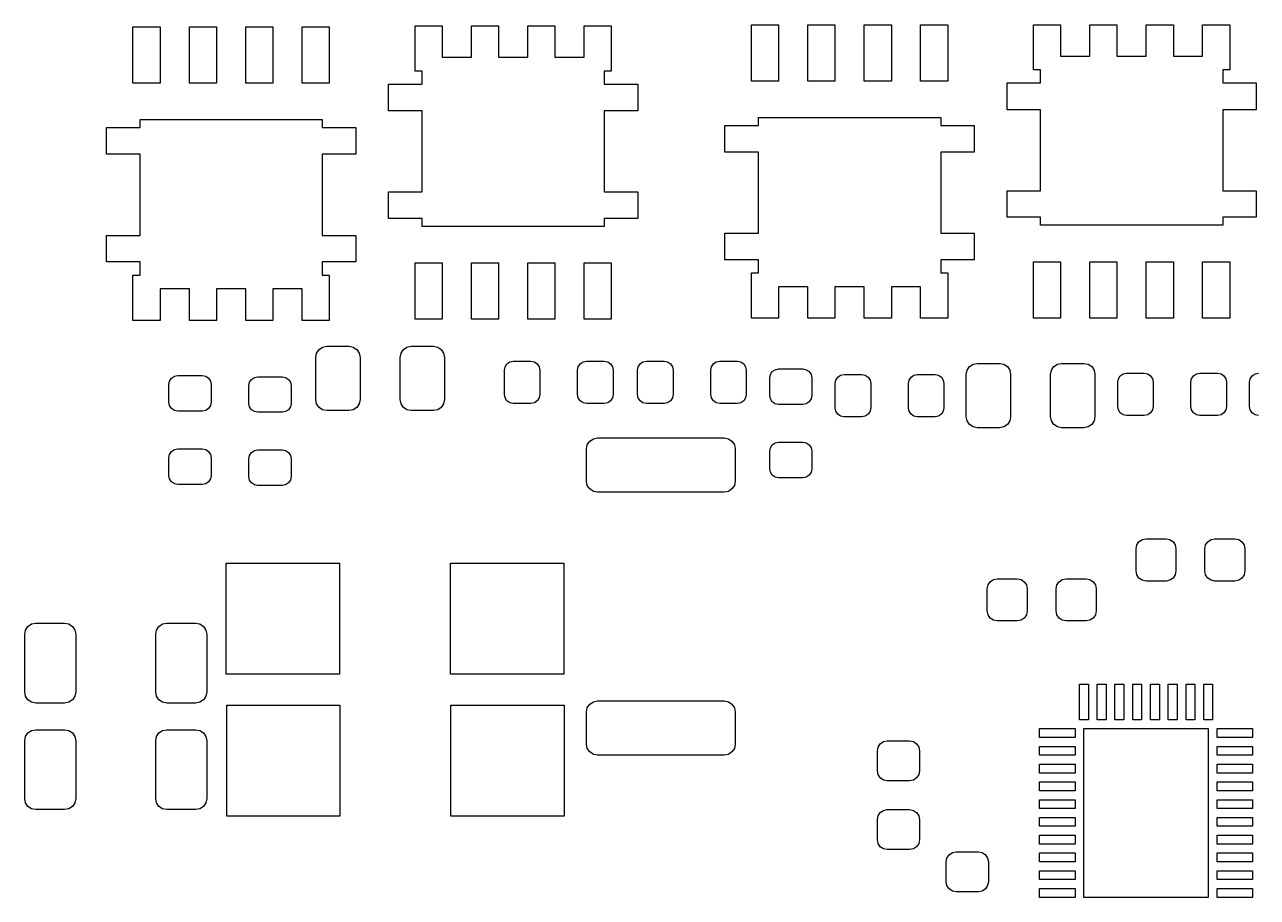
# Model space of a CAD drawing. Extents: x 4.88 to 6.59, y -5.87 to -4.53.
# Drawn here: x 4.884 to 5.977, y -5.307 to -4.533 of the extents above; entities that cross this region are included whole.
import ezdxf

# ---------------------------------------------------------------- set-up
doc = ezdxf.new("R2010")
doc.units = 0
doc.header["$MEASUREMENT"] = 0
doc.layers.add('BLACK', color=7, linetype='CONTINUOUS')

msp = doc.modelspace()

# ---------------------------------------------------------------- linework, layer by layer
at = {"layer": 'BLACK', "linetype": 'CONTINUOUS'}
for p, q in [((5.2299, -4.5744), (5.2299, -4.5343)), ((5.2299, -4.5343), (5.2539, -4.5343)), ((5.2539, -4.5343), (5.2539, -4.5622)), ((5.2799, -4.5622), (5.2799, -4.5343)), ((5.2799, -4.5343), (5.3039, -4.5343)), ((5.3039, -4.5343), (5.3039, -4.5622)), ((5.3299, -4.5622), (5.3299, -4.5343)), ((5.3299, -4.5343), (5.3539, -4.5343)), ((5.3539, -4.5343), (5.3539, -4.5622)), ((5.3799, -4.5622), (5.3799, -4.5343)), ((5.3799, -4.5343), (5.4039, -4.5343)), ((5.4039, -4.5343), (5.4039, -4.5744)), ((5.5281, -4.5833), (5.5281, -4.5333)), ((5.5281, -4.5333), (5.5522, -4.5333)), ((5.5522, -4.5333), (5.5522, -4.5833)), ((5.5781, -4.5833), (5.5781, -4.5333)), ((5.5781, -4.5333), (5.6022, -4.5333)), ((5.6022, -4.5333), (5.6022, -4.5833)), ((5.6281, -4.5833), (5.6281, -4.5333)), ((5.6281, -4.5333), (5.6522, -4.5333)), ((5.6522, -4.5333), (5.6522, -4.5833)), ((5.6781, -4.5833), (5.6781, -4.5333)), ((5.6781, -4.5333), (5.7022, -4.5333)), ((5.7022, -4.5333), (5.7022, -4.5833)), ((5.7781, -4.5734), (5.7781, -4.5333)), ((5.7781, -4.5333), (5.8022, -4.5333)), ((5.8022, -4.5333), (5.8022, -4.5612)), ((5.8281, -4.5612), (5.8281, -4.5333)), ((5.8281, -4.5333), (5.8522, -4.5333)), ((5.8522, -4.5333), (5.8522, -4.5612)), ((5.8781, -4.5612), (5.8781, -4.5333)), ((5.8781, -4.5333), (5.9022, -4.5333)), ((5.9022, -4.5333), (5.9022, -4.5612)), ((5.9281, -4.5612), (5.9281, -4.5333)), ((5.9281, -4.5333), (5.9522, -4.5333)), ((5.9522, -4.5333), (5.9522, -4.5734)), ((4.9799, -4.5852), (4.9799, -4.5352)), ((4.9799, -4.5352), (5.0039, -4.5352)), ((5.0039, -4.5352), (5.0039, -4.5852)), ((5.0299, -4.5852), (5.0299, -4.5352)), ((5.0299, -4.5352), (5.0539, -4.5352)), ((5.0539, -4.5352), (5.0539, -4.5852)), ((5.0799, -4.5852), (5.0799, -4.5352)), ((5.0799, -4.5352), (5.1039, -4.5352)), ((5.1039, -4.5352), (5.1039, -4.5852)), ((5.1299, -4.5852), (5.1299, -4.5352)), ((5.1299, -4.5352), (5.1539, -4.5352)), ((5.1539, -4.5352), (5.1539, -4.5852)), ((5.2539, -4.5622), (5.2799, -4.5622)), ((5.3039, -4.5622), (5.3299, -4.5622)), ((5.3539, -4.5622), (5.3799, -4.5622)), ((5.8022, -4.5612), (5.8281, -4.5612)), ((5.8522, -4.5612), (5.8781, -4.5612)), ((5.9022, -4.5612), (5.9281, -4.5612)), ((5.2362, -4.5744), (5.2299, -4.5744)), ((5.2362, -4.586), (5.2362, -4.5744)), ((5.4039, -4.5744), (5.3976, -4.5744)), ((5.3976, -4.5744), (5.3976, -4.586)), ((5.7844, -4.5734), (5.7781, -4.5734)), ((5.7844, -4.585), (5.7844, -4.5734)), ((5.9522, -4.5734), (5.9459, -4.5734)), ((5.9459, -4.5734), (5.9459, -4.585)), ((5.0039, -4.5852), (4.9799, -4.5852)), ((5.0539, -4.5852), (5.0299, -4.5852)), ((5.1039, -4.5852), (5.0799, -4.5852)), ((5.1539, -4.5852), (5.1299, -4.5852)), ((5.2065, -4.6096), (5.2065, -4.586)), ((5.2065, -4.586), (5.2362, -4.586)), ((5.3976, -4.586), (5.4274, -4.586)), ((5.4274, -4.586), (5.4274, -4.6096)), ((5.5522, -4.5833), (5.5281, -4.5833)), ((5.6022, -4.5833), (5.5781, -4.5833)), ((5.6522, -4.5833), (5.6281, -4.5833)), ((5.7022, -4.5833), (5.6781, -4.5833)), ((5.7547, -4.6087), (5.7547, -4.585)), ((5.7547, -4.585), (5.7844, -4.585)), ((5.9459, -4.585), (5.9756, -4.585)), ((5.9756, -4.585), (5.9756, -4.6087)), ((5.2362, -4.6096), (5.2065, -4.6096)), ((5.2362, -4.6815), (5.2362, -4.6096)), ((5.4274, -4.6096), (5.3976, -4.6096)), ((5.3976, -4.6096), (5.3976, -4.6815)), ((5.7844, -4.6087), (5.7547, -4.6087)), ((5.7844, -4.6805), (5.7844, -4.6087)), ((5.9756, -4.6087), (5.9459, -4.6087)), ((5.9459, -4.6087), (5.9459, -4.6805)), ((4.9862, -4.6246), (4.9862, -4.6175)), ((4.9862, -4.6175), (5.1476, -4.6175)), ((5.1476, -4.6175), (5.1476, -4.6246)), ((5.5344, -4.6226), (5.5344, -4.6156)), ((5.5344, -4.6156), (5.6959, -4.6156)), ((5.6959, -4.6156), (5.6959, -4.6226)), ((4.9565, -4.6482), (4.9565, -4.6246)), ((4.9565, -4.6246), (4.9862, -4.6246)), ((5.1476, -4.6246), (5.1774, -4.6246)), ((5.1774, -4.6246), (5.1774, -4.6482)), ((5.5047, -4.6463), (5.5047, -4.6226)), ((5.5047, -4.6226), (5.5344, -4.6226)), ((5.6959, -4.6226), (5.7256, -4.6226)), ((5.7256, -4.6226), (5.7256, -4.6463)), ((4.9862, -4.6482), (4.9565, -4.6482)), ((4.9862, -4.7201), (4.9862, -4.6482)), ((5.1774, -4.6482), (5.1476, -4.6482)), ((5.1476, -4.6482), (5.1476, -4.7201)), ((5.5344, -4.6463), (5.5047, -4.6463)), ((5.5344, -4.7181), (5.5344, -4.6463)), ((5.7256, -4.6463), (5.6959, -4.6463)), ((5.6959, -4.6463), (5.6959, -4.7181)), ((5.2065, -4.7051), (5.2065, -4.6815)), ((5.2065, -4.6815), (5.2362, -4.6815)), ((5.3976, -4.6815), (5.4274, -4.6815)), ((5.4274, -4.6815), (5.4274, -4.7051)), ((5.7547, -4.7041), (5.7547, -4.6805)), ((5.7547, -4.6805), (5.7844, -4.6805)), ((5.9459, -4.6805), (5.9756, -4.6805)), ((5.9756, -4.6805), (5.9756, -4.7041)), ((5.2362, -4.7051), (5.2065, -4.7051)), ((5.2362, -4.7122), (5.2362, -4.7051)), ((5.4274, -4.7051), (5.3976, -4.7051)), ((5.3976, -4.7051), (5.3976, -4.7122)), ((5.7844, -4.7041), (5.7547, -4.7041)), ((5.7844, -4.7112), (5.7844, -4.7041)), ((5.9756, -4.7041), (5.9459, -4.7041)), ((5.9459, -4.7041), (5.9459, -4.7112)), ((4.9565, -4.7437), (4.9565, -4.7201)), ((4.9565, -4.7201), (4.9862, -4.7201)), ((5.1476, -4.7201), (5.1774, -4.7201)), ((5.1774, -4.7201), (5.1774, -4.7437)), ((5.3976, -4.7122), (5.2362, -4.7122)), ((5.5047, -4.7417), (5.5047, -4.7181)), ((5.5047, -4.7181), (5.5344, -4.7181)), ((5.6959, -4.7181), (5.7256, -4.7181)), ((5.7256, -4.7181), (5.7256, -4.7417)), ((5.9459, -4.7112), (5.7844, -4.7112)), ((5.5344, -4.7417), (5.5047, -4.7417)), ((5.5344, -4.7533), (5.5344, -4.7417)), ((5.7256, -4.7417), (5.6959, -4.7417)), ((5.6959, -4.7417), (5.6959, -4.7533)), ((4.9862, -4.7437), (4.9565, -4.7437)), ((4.9862, -4.7553), (4.9862, -4.7437)), ((5.1774, -4.7437), (5.1476, -4.7437)), ((5.1476, -4.7437), (5.1476, -4.7553)), ((5.2299, -4.7945), (5.2299, -4.7445)), ((5.2299, -4.7445), (5.2539, -4.7445)), ((5.2539, -4.7445), (5.2539, -4.7945)), ((5.2799, -4.7945), (5.2799, -4.7445)), ((5.2799, -4.7445), (5.3039, -4.7445)), ((5.3039, -4.7445), (5.3039, -4.7945)), ((5.3299, -4.7945), (5.3299, -4.7445)), ((5.3299, -4.7445), (5.3539, -4.7445)), ((5.3539, -4.7445), (5.3539, -4.7945)), ((5.3799, -4.7945), (5.3799, -4.7445)), ((5.3799, -4.7445), (5.4039, -4.7445)), ((5.4039, -4.7445), (5.4039, -4.7945)), ((5.5281, -4.7935), (5.5281, -4.7533)), ((5.5281, -4.7533), (5.5344, -4.7533)), ((5.6959, -4.7533), (5.7022, -4.7533)), ((5.7022, -4.7533), (5.7022, -4.7935)), ((5.7781, -4.7935), (5.7781, -4.7435)), ((5.7781, -4.7435), (5.8022, -4.7435)), ((5.8022, -4.7435), (5.8022, -4.7935)), ((5.8281, -4.7935), (5.8281, -4.7435)), ((5.8281, -4.7435), (5.8522, -4.7435)), ((5.8522, -4.7435), (5.8522, -4.7935)), ((5.8781, -4.7935), (5.8781, -4.7435)), ((5.8781, -4.7435), (5.9022, -4.7435)), ((5.9022, -4.7435), (5.9022, -4.7935)), ((5.9281, -4.7935), (5.9281, -4.7435)), ((5.9281, -4.7435), (5.9522, -4.7435)), ((5.9522, -4.7435), (5.9522, -4.7935)), ((4.9799, -4.7955), (4.9799, -4.7553)), ((4.9799, -4.7553), (4.9862, -4.7553)), ((5.1476, -4.7553), (5.1539, -4.7553)), ((5.1539, -4.7553), (5.1539, -4.7955)), ((5.0299, -4.7675), (5.0039, -4.7675)), ((5.0039, -4.7675), (5.0039, -4.7955)), ((5.0299, -4.7955), (5.0299, -4.7675)), ((5.0799, -4.7675), (5.0539, -4.7675)), ((5.0539, -4.7675), (5.0539, -4.7955)), ((5.0799, -4.7955), (5.0799, -4.7675)), ((5.1299, -4.7675), (5.1039, -4.7675)), ((5.1039, -4.7675), (5.1039, -4.7955)), ((5.1299, -4.7955), (5.1299, -4.7675)), ((5.5781, -4.7656), (5.5522, -4.7656)), ((5.5522, -4.7656), (5.5522, -4.7935)), ((5.5781, -4.7935), (5.5781, -4.7656)), ((5.6281, -4.7656), (5.6022, -4.7656)), ((5.6022, -4.7656), (5.6022, -4.7935)), ((5.6281, -4.7935), (5.6281, -4.7656)), ((5.6781, -4.7656), (5.6522, -4.7656)), ((5.6522, -4.7656), (5.6522, -4.7935)), ((5.6781, -4.7935), (5.6781, -4.7656)), ((5.0039, -4.7955), (4.9799, -4.7955)), ((5.0539, -4.7955), (5.0299, -4.7955)), ((5.1039, -4.7955), (5.0799, -4.7955)), ((5.1539, -4.7955), (5.1299, -4.7955)), ((5.2539, -4.7945), (5.2299, -4.7945)), ((5.3039, -4.7945), (5.2799, -4.7945)), ((5.3539, -4.7945), (5.3299, -4.7945)), ((5.4039, -4.7945), (5.3799, -4.7945)), ((5.5522, -4.7935), (5.5281, -4.7935)), ((5.6022, -4.7935), (5.5781, -4.7935)), ((5.6522, -4.7935), (5.6281, -4.7935)), ((5.7022, -4.7935), (5.6781, -4.7935)), ((5.8022, -4.7935), (5.7781, -4.7935)), ((5.8522, -4.7935), (5.8281, -4.7935)), ((5.9022, -4.7935), (5.8781, -4.7935)), ((5.9522, -4.7935), (5.9281, -4.7935)), ((5.148, -4.8192), (5.1518, -4.8185)), ((5.1518, -4.8185), (5.1714, -4.8185)), ((5.1714, -4.8185), (5.1752, -4.8192)), ((5.2228, -4.8192), (5.2266, -4.8185)), ((5.2266, -4.8185), (5.2462, -4.8185)), ((5.2462, -4.8185), (5.25, -4.8192)), ((5.1419, -4.8283), (5.1427, -4.8245)), ((5.1419, -4.8657), (5.1419, -4.8283)), ((5.1427, -4.8245), (5.1448, -4.8213)), ((5.1448, -4.8213), (5.148, -4.8192)), ((5.1752, -4.8192), (5.1784, -4.8213)), ((5.1784, -4.8213), (5.1805, -4.8245)), ((5.1805, -4.8245), (5.1813, -4.8283)), ((5.1813, -4.8283), (5.1813, -4.8657)), ((5.2167, -4.8283), (5.2175, -4.8245)), ((5.2167, -4.8657), (5.2167, -4.8283)), ((5.2175, -4.8245), (5.2196, -4.8213)), ((5.2196, -4.8213), (5.2228, -4.8192)), ((5.25, -4.8192), (5.2532, -4.8213)), ((5.2532, -4.8213), (5.2553, -4.8245)), ((5.2553, -4.8245), (5.2561, -4.8283)), ((5.2561, -4.8283), (5.2561, -4.8657)), ((5.3091, -4.8396), (5.3097, -4.8366)), ((5.3091, -4.8612), (5.3091, -4.8396)), ((5.3097, -4.8366), (5.3114, -4.834)), ((5.3114, -4.834), (5.3139, -4.8323)), ((5.3139, -4.8323), (5.3169, -4.8317)), ((5.3169, -4.8317), (5.3327, -4.8317)), ((5.3327, -4.8317), (5.3357, -4.8323)), ((5.3357, -4.8323), (5.3382, -4.834)), ((5.3382, -4.834), (5.34, -4.8366)), ((5.34, -4.8366), (5.3406, -4.8396)), ((5.3406, -4.8396), (5.3406, -4.8612)), ((5.374, -4.8396), (5.3746, -4.8366)), ((5.374, -4.8612), (5.374, -4.8396)), ((5.3746, -4.8366), (5.3763, -4.834)), ((5.3763, -4.834), (5.3789, -4.8323)), ((5.3789, -4.8323), (5.3819, -4.8317)), ((5.3819, -4.8317), (5.3976, -4.8317)), ((5.3976, -4.8317), (5.4007, -4.8323)), ((5.4007, -4.8323), (5.4032, -4.834)), ((5.4032, -4.834), (5.4049, -4.8366)), ((5.4049, -4.8366), (5.4055, -4.8396)), ((5.4055, -4.8396), (5.4055, -4.8612)), ((5.4272, -4.8396), (5.4278, -4.8366)), ((5.4272, -4.8612), (5.4272, -4.8396)), ((5.4278, -4.8366), (5.4295, -4.834)), ((5.4295, -4.834), (5.432, -4.8323)), ((5.432, -4.8323), (5.435, -4.8317)), ((5.435, -4.8317), (5.4508, -4.8317)), ((5.4508, -4.8317), (5.4538, -4.8323)), ((5.4538, -4.8323), (5.4564, -4.834)), ((5.4564, -4.834), (5.4581, -4.8366)), ((5.4581, -4.8366), (5.4587, -4.8396)), ((5.4587, -4.8396), (5.4587, -4.8612)), ((5.4921, -4.8396), (5.4927, -4.8366)), ((5.4921, -4.8612), (5.4921, -4.8396)), ((5.4927, -4.8366), (5.4944, -4.834)), ((5.4944, -4.834), (5.497, -4.8323)), ((5.497, -4.8323), (5.5, -4.8317)), ((5.5, -4.8317), (5.5157, -4.8317)), ((5.5157, -4.8317), (5.5188, -4.8323)), ((5.5188, -4.8323), (5.5213, -4.834)), ((5.5213, -4.834), (5.523, -4.8366)), ((5.523, -4.8366), (5.5236, -4.8396)), ((5.5236, -4.8396), (5.5236, -4.8612)), ((5.5449, -4.8434), (5.5466, -4.8409)), ((5.5466, -4.8409), (5.5492, -4.8392)), ((5.5492, -4.8392), (5.5522, -4.8386)), ((5.5522, -4.8386), (5.5738, -4.8386)), ((5.5738, -4.8386), (5.5768, -4.8392)), ((5.5768, -4.8392), (5.5794, -4.8409)), ((5.5794, -4.8409), (5.5811, -4.8434)), ((5.7185, -4.8435), (5.7193, -4.8397)), ((5.7193, -4.8397), (5.7214, -4.8365)), ((5.7214, -4.8365), (5.7246, -4.8344)), ((5.7246, -4.8344), (5.7283, -4.8337)), ((5.7283, -4.8337), (5.748, -4.8337)), ((5.748, -4.8337), (5.7518, -4.8344)), ((5.7518, -4.8344), (5.755, -4.8365)), ((5.755, -4.8365), (5.7571, -4.8397)), ((5.7571, -4.8397), (5.7579, -4.8435)), ((5.7933, -4.8435), (5.7941, -4.8397)), ((5.7941, -4.8397), (5.7962, -4.8365)), ((5.7962, -4.8365), (5.7994, -4.8344)), ((5.7994, -4.8344), (5.8031, -4.8337)), ((5.8031, -4.8337), (5.8228, -4.8337)), ((5.8228, -4.8337), (5.8266, -4.8344)), ((5.8266, -4.8344), (5.8298, -4.8365)), ((5.8298, -4.8365), (5.8319, -4.8397)), ((5.8319, -4.8397), (5.8327, -4.8435)), ((5.0118, -4.8524), (5.0124, -4.8493)), ((5.0124, -4.8493), (5.0141, -4.8468)), ((5.0141, -4.8468), (5.0167, -4.8451)), ((5.0167, -4.8451), (5.0197, -4.8445)), ((5.0197, -4.8445), (5.0413, -4.8445)), ((5.0413, -4.8445), (5.0444, -4.8451)), ((5.0444, -4.8451), (5.0469, -4.8468)), ((5.0469, -4.8468), (5.0486, -4.8493)), ((5.0486, -4.8493), (5.0492, -4.8524)), ((5.0827, -4.8533), (5.0833, -4.8503)), ((5.0833, -4.8503), (5.085, -4.8478)), ((5.085, -4.8478), (5.0875, -4.8461)), ((5.0875, -4.8461), (5.0906, -4.8455)), ((5.0906, -4.8455), (5.1122, -4.8455)), ((5.1122, -4.8455), (5.1152, -4.8461)), ((5.1152, -4.8461), (5.1178, -4.8478)), ((5.1178, -4.8478), (5.1195, -4.8503)), ((5.1195, -4.8503), (5.1201, -4.8533)), ((5.5443, -4.8465), (5.5449, -4.8434)), ((5.5443, -4.8622), (5.5443, -4.8465)), ((5.5811, -4.8434), (5.5817, -4.8465)), ((5.5817, -4.8465), (5.5817, -4.8622)), ((5.6024, -4.8514), (5.603, -4.8484)), ((5.6024, -4.873), (5.6024, -4.8514)), ((5.603, -4.8484), (5.6047, -4.8458)), ((5.6047, -4.8458), (5.6072, -4.8441)), ((5.6072, -4.8441), (5.6102, -4.8435)), ((5.6102, -4.8435), (5.626, -4.8435)), ((5.626, -4.8435), (5.629, -4.8441)), ((5.629, -4.8441), (5.6316, -4.8458)), ((5.6316, -4.8458), (5.6333, -4.8484)), ((5.6333, -4.8484), (5.6339, -4.8514)), ((5.6339, -4.8514), (5.6339, -4.873)), ((5.6673, -4.8514), (5.6679, -4.8484)), ((5.6673, -4.873), (5.6673, -4.8514)), ((5.6679, -4.8484), (5.6696, -4.8458)), ((5.6696, -4.8458), (5.6722, -4.8441)), ((5.6722, -4.8441), (5.6752, -4.8435)), ((5.6752, -4.8435), (5.6909, -4.8435)), ((5.6909, -4.8435), (5.694, -4.8441)), ((5.694, -4.8441), (5.6965, -4.8458)), ((5.6965, -4.8458), (5.6982, -4.8484)), ((5.6982, -4.8484), (5.6988, -4.8514)), ((5.6988, -4.8514), (5.6988, -4.873)), ((5.7185, -4.8809), (5.7185, -4.8435)), ((5.7579, -4.8435), (5.7579, -4.8809)), ((5.7933, -4.8809), (5.7933, -4.8435)), ((5.8327, -4.8435), (5.8327, -4.8809)), ((5.8528, -4.8502), (5.8534, -4.8472)), ((5.8528, -4.8718), (5.8528, -4.8502)), ((5.8534, -4.8472), (5.8551, -4.8446)), ((5.8551, -4.8446), (5.8576, -4.8429)), ((5.8576, -4.8429), (5.8606, -4.8423)), ((5.8606, -4.8423), (5.8764, -4.8423)), ((5.8764, -4.8423), (5.8794, -4.8429)), ((5.8794, -4.8429), (5.882, -4.8446)), ((5.882, -4.8446), (5.8837, -4.8472)), ((5.8837, -4.8472), (5.8843, -4.8502)), ((5.8843, -4.8502), (5.8843, -4.8718)), ((5.9177, -4.8502), (5.9183, -4.8472)), ((5.9177, -4.8718), (5.9177, -4.8502)), ((5.9183, -4.8472), (5.92, -4.8446)), ((5.92, -4.8446), (5.9226, -4.8429)), ((5.9226, -4.8429), (5.9256, -4.8423)), ((5.9256, -4.8423), (5.9414, -4.8423)), ((5.9414, -4.8423), (5.9444, -4.8429)), ((5.9444, -4.8429), (5.9469, -4.8446)), ((5.9469, -4.8446), (5.9486, -4.8472)), ((5.9486, -4.8472), (5.9492, -4.8502)), ((5.9492, -4.8502), (5.9492, -4.8718)), ((5.9698, -4.8502), (5.9704, -4.8472)), ((5.9698, -4.8718), (5.9698, -4.8502)), ((5.9704, -4.8472), (5.9721, -4.8446)), ((5.9721, -4.8446), (5.9746, -4.8429)), ((5.9746, -4.8429), (5.9776, -4.8423)), ((5.0118, -4.8681), (5.0118, -4.8524)), ((5.0492, -4.8524), (5.0492, -4.8681)), ((5.0827, -4.8691), (5.0827, -4.8533)), ((5.1201, -4.8533), (5.1201, -4.8691)), ((5.3097, -4.8642), (5.3091, -4.8612)), ((5.3406, -4.8612), (5.34, -4.8642)), ((5.3746, -4.8642), (5.374, -4.8612)), ((5.4055, -4.8612), (5.4049, -4.8642)), ((5.4278, -4.8642), (5.4272, -4.8612)), ((5.4587, -4.8612), (5.4581, -4.8642)), ((5.4927, -4.8642), (5.4921, -4.8612)), ((5.5236, -4.8612), (5.523, -4.8642)), ((5.5449, -4.8652), (5.5443, -4.8622)), ((5.5817, -4.8622), (5.5811, -4.8652)), ((5.0124, -4.8711), (5.0118, -4.8681)), ((5.0141, -4.8737), (5.0124, -4.8711)), ((5.0167, -4.8754), (5.0141, -4.8737)), ((5.0469, -4.8737), (5.0444, -4.8754)), ((5.0486, -4.8711), (5.0469, -4.8737)), ((5.0492, -4.8681), (5.0486, -4.8711)), ((5.0833, -4.8721), (5.0827, -4.8691)), ((5.085, -4.8747), (5.0833, -4.8721)), ((5.1195, -4.8721), (5.1178, -4.8747)), ((5.1201, -4.8691), (5.1195, -4.8721)), ((5.1427, -4.8695), (5.1419, -4.8657)), ((5.1448, -4.8727), (5.1427, -4.8695)), ((5.148, -4.8748), (5.1448, -4.8727)), ((5.1784, -4.8727), (5.1752, -4.8748)), ((5.1805, -4.8695), (5.1784, -4.8727)), ((5.1813, -4.8657), (5.1805, -4.8695)), ((5.2175, -4.8695), (5.2167, -4.8657)), ((5.2196, -4.8727), (5.2175, -4.8695)), ((5.2228, -4.8748), (5.2196, -4.8727)), ((5.2532, -4.8727), (5.25, -4.8748)), ((5.2553, -4.8695), (5.2532, -4.8727)), ((5.2561, -4.8657), (5.2553, -4.8695)), ((5.3114, -4.8668), (5.3097, -4.8642)), ((5.3139, -4.8685), (5.3114, -4.8668)), ((5.3169, -4.8691), (5.3139, -4.8685)), ((5.3327, -4.8691), (5.3169, -4.8691)), ((5.3357, -4.8685), (5.3327, -4.8691)), ((5.3382, -4.8668), (5.3357, -4.8685)), ((5.34, -4.8642), (5.3382, -4.8668)), ((5.3763, -4.8668), (5.3746, -4.8642)), ((5.3789, -4.8685), (5.3763, -4.8668)), ((5.3819, -4.8691), (5.3789, -4.8685)), ((5.3976, -4.8691), (5.3819, -4.8691)), ((5.4007, -4.8685), (5.3976, -4.8691)), ((5.4032, -4.8668), (5.4007, -4.8685)), ((5.4049, -4.8642), (5.4032, -4.8668)), ((5.4295, -4.8668), (5.4278, -4.8642)), ((5.432, -4.8685), (5.4295, -4.8668)), ((5.435, -4.8691), (5.432, -4.8685)), ((5.4508, -4.8691), (5.435, -4.8691)), ((5.4538, -4.8685), (5.4508, -4.8691)), ((5.4564, -4.8668), (5.4538, -4.8685)), ((5.4581, -4.8642), (5.4564, -4.8668)), ((5.4944, -4.8668), (5.4927, -4.8642)), ((5.497, -4.8685), (5.4944, -4.8668)), ((5.5, -4.8691), (5.497, -4.8685)), ((5.5157, -4.8691), (5.5, -4.8691)), ((5.5188, -4.8685), (5.5157, -4.8691)), ((5.5213, -4.8668), (5.5188, -4.8685)), ((5.523, -4.8642), (5.5213, -4.8668)), ((5.5466, -4.8678), (5.5449, -4.8652)), ((5.5492, -4.8695), (5.5466, -4.8678)), ((5.5522, -4.8701), (5.5492, -4.8695)), ((5.5738, -4.8701), (5.5522, -4.8701)), ((5.5768, -4.8695), (5.5738, -4.8701)), ((5.5794, -4.8678), (5.5768, -4.8695)), ((5.5811, -4.8652), (5.5794, -4.8678)), ((5.603, -4.876), (5.6024, -4.873)), ((5.6339, -4.873), (5.6333, -4.876)), ((5.6679, -4.876), (5.6673, -4.873)), ((5.6988, -4.873), (5.6982, -4.876)), ((5.8534, -4.8748), (5.8528, -4.8718)), ((5.8843, -4.8718), (5.8837, -4.8748)), ((5.9183, -4.8748), (5.9177, -4.8718)), ((5.9492, -4.8718), (5.9486, -4.8748)), ((5.9704, -4.8748), (5.9698, -4.8718)), ((5.0197, -4.876), (5.0167, -4.8754)), ((5.0413, -4.876), (5.0197, -4.876)), ((5.0444, -4.8754), (5.0413, -4.876)), ((5.0875, -4.8764), (5.085, -4.8747)), ((5.0906, -4.877), (5.0875, -4.8764)), ((5.1122, -4.877), (5.0906, -4.877)), ((5.1152, -4.8764), (5.1122, -4.877)), ((5.1178, -4.8747), (5.1152, -4.8764)), ((5.1518, -4.8755), (5.148, -4.8748)), ((5.1714, -4.8755), (5.1518, -4.8755)), ((5.1752, -4.8748), (5.1714, -4.8755)), ((5.2266, -4.8755), (5.2228, -4.8748)), ((5.2462, -4.8755), (5.2266, -4.8755)), ((5.25, -4.8748), (5.2462, -4.8755)), ((5.6047, -4.8786), (5.603, -4.876)), ((5.6072, -4.8803), (5.6047, -4.8786)), ((5.6102, -4.8809), (5.6072, -4.8803)), ((5.626, -4.8809), (5.6102, -4.8809)), ((5.629, -4.8803), (5.626, -4.8809)), ((5.6316, -4.8786), (5.629, -4.8803)), ((5.6333, -4.876), (5.6316, -4.8786)), ((5.6696, -4.8786), (5.6679, -4.876)), ((5.6722, -4.8803), (5.6696, -4.8786)), ((5.6752, -4.8809), (5.6722, -4.8803)), ((5.6909, -4.8809), (5.6752, -4.8809)), ((5.694, -4.8803), (5.6909, -4.8809)), ((5.6965, -4.8786), (5.694, -4.8803)), ((5.6982, -4.876), (5.6965, -4.8786)), ((5.7193, -4.8847), (5.7185, -4.8809)), ((5.7579, -4.8809), (5.7571, -4.8847)), ((5.7941, -4.8847), (5.7933, -4.8809)), ((5.8327, -4.8809), (5.8319, -4.8847)), ((5.8551, -4.8774), (5.8534, -4.8748)), ((5.8576, -4.8791), (5.8551, -4.8774)), ((5.8606, -4.8797), (5.8576, -4.8791)), ((5.8764, -4.8797), (5.8606, -4.8797)), ((5.8794, -4.8791), (5.8764, -4.8797)), ((5.882, -4.8774), (5.8794, -4.8791)), ((5.8837, -4.8748), (5.882, -4.8774)), ((5.92, -4.8774), (5.9183, -4.8748)), ((5.9226, -4.8791), (5.92, -4.8774)), ((5.9256, -4.8797), (5.9226, -4.8791)), ((5.9414, -4.8797), (5.9256, -4.8797)), ((5.9444, -4.8791), (5.9414, -4.8797)), ((5.9469, -4.8774), (5.9444, -4.8791)), ((5.9486, -4.8748), (5.9469, -4.8774)), ((5.9721, -4.8774), (5.9704, -4.8748)), ((5.9746, -4.8791), (5.9721, -4.8774)), ((5.9776, -4.8797), (5.9746, -4.8791)), ((5.7214, -4.8879), (5.7193, -4.8847)), ((5.7246, -4.89), (5.7214, -4.8879)), ((5.7283, -4.8907), (5.7246, -4.89)), ((5.748, -4.8907), (5.7283, -4.8907)), ((5.7518, -4.89), (5.748, -4.8907)), ((5.755, -4.8879), (5.7518, -4.89)), ((5.7571, -4.8847), (5.755, -4.8879)), ((5.7962, -4.8879), (5.7941, -4.8847)), ((5.7994, -4.89), (5.7962, -4.8879)), ((5.8031, -4.8907), (5.7994, -4.89)), ((5.8228, -4.8907), (5.8031, -4.8907)), ((5.8266, -4.89), (5.8228, -4.8907)), ((5.8298, -4.8879), (5.8266, -4.89)), ((5.8319, -4.8847), (5.8298, -4.8879)), ((5.3819, -4.9094), (5.3826, -4.9057)), ((5.3826, -4.9057), (5.3848, -4.9025)), ((5.3848, -4.9025), (5.388, -4.9004)), ((5.388, -4.9004), (5.3917, -4.8996)), ((5.3917, -4.8996), (5.5039, -4.8996)), ((5.5039, -4.8996), (5.5077, -4.9004)), ((5.5077, -4.9004), (5.5109, -4.9025)), ((5.5109, -4.9025), (5.513, -4.9057)), ((5.513, -4.9057), (5.5138, -4.9094)), ((5.5449, -4.9084), (5.5466, -4.9058)), ((5.5466, -4.9058), (5.5492, -4.9041)), ((5.5492, -4.9041), (5.5522, -4.9035)), ((5.5522, -4.9035), (5.5738, -4.9035)), ((5.5738, -4.9035), (5.5768, -4.9041)), ((5.5768, -4.9041), (5.5794, -4.9058)), ((5.5794, -4.9058), (5.5811, -4.9084)), ((5.0118, -4.9173), (5.0124, -4.9143)), ((5.0118, -4.9331), (5.0118, -4.9173)), ((5.0124, -4.9143), (5.0141, -4.9118)), ((5.0141, -4.9118), (5.0167, -4.91)), ((5.0167, -4.91), (5.0197, -4.9094)), ((5.0197, -4.9094), (5.0413, -4.9094)), ((5.0413, -4.9094), (5.0444, -4.91)), ((5.0444, -4.91), (5.0469, -4.9118)), ((5.0469, -4.9118), (5.0486, -4.9143)), ((5.0486, -4.9143), (5.0492, -4.9173)), ((5.0492, -4.9173), (5.0492, -4.9331)), ((5.0827, -4.9183), (5.0833, -4.9153)), ((5.0833, -4.9153), (5.085, -4.9127)), ((5.085, -4.9127), (5.0875, -4.911)), ((5.0875, -4.911), (5.0906, -4.9104)), ((5.0906, -4.9104), (5.1122, -4.9104)), ((5.1122, -4.9104), (5.1152, -4.911)), ((5.1152, -4.911), (5.1178, -4.9127)), ((5.1178, -4.9127), (5.1195, -4.9153)), ((5.1195, -4.9153), (5.1201, -4.9183)), ((5.3819, -4.938), (5.3819, -4.9094)), ((5.5138, -4.9094), (5.5138, -4.938)), ((5.5443, -4.9114), (5.5449, -4.9084)), ((5.5443, -4.9272), (5.5443, -4.9114)), ((5.5811, -4.9084), (5.5817, -4.9114)), ((5.5817, -4.9114), (5.5817, -4.9272)), ((5.0827, -4.9341), (5.0827, -4.9183)), ((5.1201, -4.9183), (5.1201, -4.9341)), ((5.5449, -4.9302), (5.5443, -4.9272)), ((5.5817, -4.9272), (5.5811, -4.9302)), ((5.0124, -4.9361), (5.0118, -4.9331)), ((5.0141, -4.9386), (5.0124, -4.9361)), ((5.0167, -4.9403), (5.0141, -4.9386)), ((5.0469, -4.9386), (5.0444, -4.9403)), ((5.0486, -4.9361), (5.0469, -4.9386)), ((5.0492, -4.9331), (5.0486, -4.9361)), ((5.0833, -4.9371), (5.0827, -4.9341)), ((5.085, -4.9396), (5.0833, -4.9371)), ((5.1195, -4.9371), (5.1178, -4.9396)), ((5.1201, -4.9341), (5.1195, -4.9371)), ((5.3826, -4.9418), (5.3819, -4.938)), ((5.5138, -4.938), (5.513, -4.9418)), ((5.5466, -4.9327), (5.5449, -4.9302)), ((5.5492, -4.9344), (5.5466, -4.9327)), ((5.5522, -4.935), (5.5492, -4.9344)), ((5.5738, -4.935), (5.5522, -4.935)), ((5.5768, -4.9344), (5.5738, -4.935)), ((5.5794, -4.9327), (5.5768, -4.9344)), ((5.5811, -4.9302), (5.5794, -4.9327)), ((5.0197, -4.9409), (5.0167, -4.9403)), ((5.0413, -4.9409), (5.0197, -4.9409)), ((5.0444, -4.9403), (5.0413, -4.9409)), ((5.0875, -4.9413), (5.085, -4.9396)), ((5.0906, -4.9419), (5.0875, -4.9413)), ((5.1122, -4.9419), (5.0906, -4.9419)), ((5.1152, -4.9413), (5.1122, -4.9419)), ((5.1178, -4.9396), (5.1152, -4.9413)), ((5.3848, -4.945), (5.3826, -4.9418)), ((5.388, -4.9471), (5.3848, -4.945)), ((5.3917, -4.9478), (5.388, -4.9471)), ((5.5039, -4.9478), (5.3917, -4.9478)), ((5.5077, -4.9471), (5.5039, -4.9478)), ((5.5109, -4.945), (5.5077, -4.9471)), ((5.513, -4.9418), (5.5109, -4.945)), ((5.8698, -4.9946), (5.8717, -4.9918)), ((5.8717, -4.9918), (5.8746, -4.9898)), ((5.8746, -4.9898), (5.878, -4.9892)), ((5.878, -4.9892), (5.8957, -4.9892)), ((5.8957, -4.9892), (5.8991, -4.9898)), ((5.8991, -4.9898), (5.9019, -4.9918)), ((5.9019, -4.9918), (5.9039, -4.9946)), ((5.9308, -4.9946), (5.9327, -4.9918)), ((5.9327, -4.9918), (5.9356, -4.9898)), ((5.9356, -4.9898), (5.939, -4.9892)), ((5.939, -4.9892), (5.9567, -4.9892)), ((5.9567, -4.9892), (5.9601, -4.9898)), ((5.9601, -4.9898), (5.963, -4.9918)), ((5.963, -4.9918), (5.9649, -4.9946)), ((5.8691, -4.998), (5.8698, -4.9946)), ((5.8691, -5.0177), (5.8691, -4.998)), ((5.9039, -4.9946), (5.9045, -4.998)), ((5.9045, -4.998), (5.9045, -5.0177)), ((5.9301, -4.998), (5.9308, -4.9946)), ((5.9301, -5.0177), (5.9301, -4.998)), ((5.9649, -4.9946), (5.9656, -4.998)), ((5.9656, -4.998), (5.9656, -5.0177)), ((5.0625, -5.1092), (5.0625, -5.0108)), ((5.0625, -5.0108), (5.1629, -5.0108)), ((5.1629, -5.0108), (5.1629, -5.1092)), ((5.2613, -5.1092), (5.2613, -5.0108)), ((5.2613, -5.0108), (5.3617, -5.0108)), ((5.3617, -5.0108), (5.3617, -5.1092)), ((5.7398, -5.0272), (5.7427, -5.0253)), ((5.7427, -5.0253), (5.7461, -5.0246)), ((5.7461, -5.0246), (5.7638, -5.0246)), ((5.7638, -5.0246), (5.7672, -5.0253)), ((5.7672, -5.0253), (5.77, -5.0272)), ((5.8008, -5.0272), (5.8037, -5.0253)), ((5.8037, -5.0253), (5.8071, -5.0246)), ((5.8071, -5.0246), (5.8248, -5.0246)), ((5.8248, -5.0246), (5.8282, -5.0253)), ((5.8282, -5.0253), (5.8311, -5.0272)), ((5.8698, -5.0211), (5.8691, -5.0177)), ((5.8717, -5.024), (5.8698, -5.0211)), ((5.8746, -5.0259), (5.8717, -5.024)), ((5.878, -5.0266), (5.8746, -5.0259)), ((5.8957, -5.0266), (5.878, -5.0266)), ((5.8991, -5.0259), (5.8957, -5.0266)), ((5.9019, -5.024), (5.8991, -5.0259)), ((5.9039, -5.0211), (5.9019, -5.024)), ((5.9045, -5.0177), (5.9039, -5.0211)), ((5.9308, -5.0211), (5.9301, -5.0177)), ((5.9327, -5.024), (5.9308, -5.0211)), ((5.9356, -5.0259), (5.9327, -5.024)), ((5.939, -5.0266), (5.9356, -5.0259)), ((5.9567, -5.0266), (5.939, -5.0266)), ((5.9601, -5.0259), (5.9567, -5.0266)), ((5.963, -5.024), (5.9601, -5.0259)), ((5.9649, -5.0211), (5.963, -5.024)), ((5.9656, -5.0177), (5.9649, -5.0211)), ((5.7372, -5.0335), (5.7379, -5.0301)), ((5.7372, -5.0531), (5.7372, -5.0335)), ((5.7379, -5.0301), (5.7398, -5.0272)), ((5.77, -5.0272), (5.772, -5.0301)), ((5.772, -5.0301), (5.7726, -5.0335)), ((5.7726, -5.0335), (5.7726, -5.0531)), ((5.7982, -5.0335), (5.7989, -5.0301)), ((5.7982, -5.0531), (5.7982, -5.0335)), ((5.7989, -5.0301), (5.8008, -5.0272)), ((5.8311, -5.0272), (5.833, -5.0301)), ((5.833, -5.0301), (5.8337, -5.0335)), ((5.8337, -5.0335), (5.8337, -5.0531)), ((5.7379, -5.0565), (5.7372, -5.0531)), ((5.7398, -5.0594), (5.7379, -5.0565)), ((5.7427, -5.0613), (5.7398, -5.0594)), ((5.77, -5.0594), (5.7672, -5.0613)), ((5.772, -5.0565), (5.77, -5.0594)), ((5.7726, -5.0531), (5.772, -5.0565)), ((5.7989, -5.0565), (5.7982, -5.0531)), ((5.8008, -5.0594), (5.7989, -5.0565)), ((5.8037, -5.0613), (5.8008, -5.0594)), ((5.8311, -5.0594), (5.8282, -5.0613)), ((5.833, -5.0565), (5.8311, -5.0594)), ((5.8337, -5.0531), (5.833, -5.0565)), ((4.8839, -5.0738), (4.8846, -5.0701)), ((4.8846, -5.0701), (4.8867, -5.0669)), ((4.8867, -5.0669), (4.8899, -5.0647)), ((4.8899, -5.0647), (4.8937, -5.064)), ((4.8937, -5.064), (4.9193, -5.064)), ((4.9193, -5.064), (4.9231, -5.0647)), ((4.9231, -5.0647), (4.9263, -5.0669)), ((4.9263, -5.0669), (4.9284, -5.0701)), ((4.9284, -5.0701), (4.9291, -5.0738)), ((5, -5.0738), (5.0007, -5.0701)), ((5.0007, -5.0701), (5.0029, -5.0669)), ((5.0029, -5.0669), (5.0061, -5.0647)), ((5.0061, -5.0647), (5.0098, -5.064)), ((5.0098, -5.064), (5.0354, -5.064)), ((5.0354, -5.064), (5.0392, -5.0647)), ((5.0392, -5.0647), (5.0424, -5.0669)), ((5.0424, -5.0669), (5.0445, -5.0701)), ((5.0445, -5.0701), (5.0453, -5.0738)), ((5.7461, -5.062), (5.7427, -5.0613)), ((5.7638, -5.062), (5.7461, -5.062)), ((5.7672, -5.0613), (5.7638, -5.062)), ((5.8071, -5.062), (5.8037, -5.0613)), ((5.8248, -5.062), (5.8071, -5.062)), ((5.8282, -5.0613), (5.8248, -5.062)), ((4.8839, -5.125), (4.8839, -5.0738)), ((4.9291, -5.0738), (4.9291, -5.125)), ((5, -5.125), (5, -5.0738)), ((5.0453, -5.0738), (5.0453, -5.125)), ((5.1629, -5.1092), (5.0625, -5.1092)), ((5.3617, -5.1092), (5.2613, -5.1092)), ((4.8846, -5.1288), (4.8839, -5.125)), ((4.9291, -5.125), (4.9284, -5.1288)), ((5.0007, -5.1288), (5, -5.125)), ((5.0453, -5.125), (5.0445, -5.1288)), ((5.8189, -5.1496), (5.8189, -5.1181)), ((5.8189, -5.1181), (5.8268, -5.1181)), ((5.8268, -5.1181), (5.8268, -5.1496)), ((5.8346, -5.1496), (5.8346, -5.1181)), ((5.8346, -5.1181), (5.8425, -5.1181)), ((5.8425, -5.1181), (5.8425, -5.1496)), ((5.8504, -5.1496), (5.8504, -5.1181)), ((5.8504, -5.1181), (5.8583, -5.1181)), ((5.8583, -5.1181), (5.8583, -5.1496)), ((5.8661, -5.1496), (5.8661, -5.1181)), ((5.8661, -5.1181), (5.874, -5.1181)), ((5.874, -5.1181), (5.874, -5.1496)), ((5.8819, -5.1496), (5.8819, -5.1181)), ((5.8819, -5.1181), (5.8898, -5.1181)), ((5.8898, -5.1181), (5.8898, -5.1496)), ((5.8976, -5.1496), (5.8976, -5.1181)), ((5.8976, -5.1181), (5.9055, -5.1181)), ((5.9055, -5.1181), (5.9055, -5.1496)), ((5.9134, -5.1496), (5.9134, -5.1181)), ((5.9134, -5.1181), (5.9213, -5.1181)), ((5.9213, -5.1181), (5.9213, -5.1496)), ((5.9291, -5.1496), (5.9291, -5.1181)), ((5.9291, -5.1181), (5.937, -5.1181)), ((5.937, -5.1181), (5.937, -5.1496)), ((4.8867, -5.132), (4.8846, -5.1288)), ((4.8899, -5.1341), (4.8867, -5.132)), ((4.8937, -5.1348), (4.8899, -5.1341)), ((4.9193, -5.1348), (4.8937, -5.1348)), ((4.9231, -5.1341), (4.9193, -5.1348)), ((4.9263, -5.132), (4.9231, -5.1341)), ((4.9284, -5.1288), (4.9263, -5.132)), ((5.0029, -5.132), (5.0007, -5.1288)), ((5.0061, -5.1341), (5.0029, -5.132)), ((5.0098, -5.1348), (5.0061, -5.1341)), ((5.0354, -5.1348), (5.0098, -5.1348)), ((5.0392, -5.1341), (5.0354, -5.1348)), ((5.0424, -5.132), (5.0392, -5.1341)), ((5.0445, -5.1288), (5.0424, -5.132)), ((5.3826, -5.1389), (5.3848, -5.1358)), ((5.3848, -5.1358), (5.388, -5.1336)), ((5.388, -5.1336), (5.3917, -5.1329)), ((5.3917, -5.1329), (5.5039, -5.1329)), ((5.5039, -5.1329), (5.5077, -5.1336)), ((5.5077, -5.1336), (5.5109, -5.1358)), ((5.5109, -5.1358), (5.513, -5.1389)), ((5.063, -5.2352), (5.063, -5.1368)), ((5.063, -5.1368), (5.1634, -5.1368)), ((5.1634, -5.1368), (5.1634, -5.2352)), ((5.2618, -5.2352), (5.2618, -5.1368)), ((5.2618, -5.1368), (5.3622, -5.1368)), ((5.3622, -5.1368), (5.3622, -5.2352)), ((5.3819, -5.1427), (5.3826, -5.1389)), ((5.3819, -5.1713), (5.3819, -5.1427)), ((5.513, -5.1389), (5.5138, -5.1427)), ((5.5138, -5.1427), (5.5138, -5.1713)), ((5.7835, -5.1654), (5.7835, -5.1575)), ((5.7835, -5.1575), (5.815, -5.1575)), ((5.815, -5.1575), (5.815, -5.1654)), ((5.8268, -5.1496), (5.8189, -5.1496)), ((5.8228, -5.3071), (5.8228, -5.1575)), ((5.8228, -5.1575), (5.9331, -5.1575)), ((5.8425, -5.1496), (5.8346, -5.1496)), ((5.8583, -5.1496), (5.8504, -5.1496)), ((5.874, -5.1496), (5.8661, -5.1496)), ((5.8898, -5.1496), (5.8819, -5.1496)), ((5.9055, -5.1496), (5.8976, -5.1496)), ((5.9213, -5.1496), (5.9134, -5.1496)), ((5.937, -5.1496), (5.9291, -5.1496)), ((5.9331, -5.1575), (5.9331, -5.3071)), ((5.9409, -5.1654), (5.9409, -5.1575)), ((5.9409, -5.1575), (5.9724, -5.1575)), ((5.9724, -5.1575), (5.9724, -5.1654)), ((4.8839, -5.1683), (4.8846, -5.1645)), ((4.8839, -5.2195), (4.8839, -5.1683)), ((4.8846, -5.1645), (4.8867, -5.1613)), ((4.8867, -5.1613), (4.8899, -5.1592)), ((4.8899, -5.1592), (4.8937, -5.1585)), ((4.8937, -5.1585), (4.9193, -5.1585)), ((4.9193, -5.1585), (4.9231, -5.1592)), ((4.9231, -5.1592), (4.9263, -5.1613)), ((4.9263, -5.1613), (4.9284, -5.1645)), ((4.9284, -5.1645), (4.9291, -5.1683)), ((4.9291, -5.1683), (4.9291, -5.2195)), ((5, -5.1683), (5.0007, -5.1645)), ((5, -5.2195), (5, -5.1683)), ((5.0007, -5.1645), (5.0029, -5.1613)), ((5.0029, -5.1613), (5.0061, -5.1592)), ((5.0061, -5.1592), (5.0098, -5.1585)), ((5.0098, -5.1585), (5.0354, -5.1585)), ((5.0354, -5.1585), (5.0392, -5.1592)), ((5.0392, -5.1592), (5.0424, -5.1613)), ((5.0424, -5.1613), (5.0445, -5.1645)), ((5.0445, -5.1645), (5.0453, -5.1683)), ((5.0453, -5.1683), (5.0453, -5.2195)), ((5.6452, -5.169), (5.6486, -5.1683)), ((5.6486, -5.1683), (5.6683, -5.1683)), ((5.6683, -5.1683), (5.6717, -5.169)), ((5.815, -5.1654), (5.7835, -5.1654)), ((5.9724, -5.1654), (5.9409, -5.1654)), ((5.3826, -5.175), (5.3819, -5.1713)), ((5.3848, -5.1782), (5.3826, -5.175)), ((5.388, -5.1804), (5.3848, -5.1782)), ((5.5109, -5.1782), (5.5077, -5.1804)), ((5.513, -5.175), (5.5109, -5.1782)), ((5.5138, -5.1713), (5.513, -5.175)), ((5.6398, -5.1772), (5.6404, -5.1738)), ((5.6398, -5.1949), (5.6398, -5.1772)), ((5.6404, -5.1738), (5.6424, -5.1709)), ((5.6424, -5.1709), (5.6452, -5.169)), ((5.6717, -5.169), (5.6746, -5.1709)), ((5.6746, -5.1709), (5.6765, -5.1738)), ((5.6765, -5.1738), (5.6772, -5.1772)), ((5.6772, -5.1772), (5.6772, -5.1949)), ((5.7835, -5.1811), (5.7835, -5.1732)), ((5.7835, -5.1732), (5.815, -5.1732)), ((5.815, -5.1732), (5.815, -5.1811)), ((5.9409, -5.1811), (5.9409, -5.1732)), ((5.9409, -5.1732), (5.9724, -5.1732)), ((5.9724, -5.1732), (5.9724, -5.1811)), ((5.3917, -5.1811), (5.388, -5.1804)), ((5.5039, -5.1811), (5.3917, -5.1811)), ((5.5077, -5.1804), (5.5039, -5.1811)), ((5.815, -5.1811), (5.7835, -5.1811)), ((5.7835, -5.1969), (5.7835, -5.189)), ((5.7835, -5.189), (5.815, -5.189)), ((5.815, -5.189), (5.815, -5.1969)), ((5.9724, -5.1811), (5.9409, -5.1811)), ((5.9409, -5.1969), (5.9409, -5.189)), ((5.9409, -5.189), (5.9724, -5.189)), ((5.9724, -5.189), (5.9724, -5.1969)), ((5.6404, -5.1983), (5.6398, -5.1949)), ((5.6424, -5.2011), (5.6404, -5.1983)), ((5.6452, -5.2031), (5.6424, -5.2011)), ((5.6746, -5.2011), (5.6717, -5.2031)), ((5.6765, -5.1983), (5.6746, -5.2011)), ((5.6772, -5.1949), (5.6765, -5.1983)), ((5.815, -5.1969), (5.7835, -5.1969)), ((5.9724, -5.1969), (5.9409, -5.1969)), ((5.6486, -5.2037), (5.6452, -5.2031)), ((5.6683, -5.2037), (5.6486, -5.2037)), ((5.6717, -5.2031), (5.6683, -5.2037)), ((5.7835, -5.2126), (5.7835, -5.2047)), ((5.7835, -5.2047), (5.815, -5.2047)), ((5.815, -5.2047), (5.815, -5.2126)), ((5.9409, -5.2126), (5.9409, -5.2047)), ((5.9409, -5.2047), (5.9724, -5.2047)), ((5.9724, -5.2047), (5.9724, -5.2126)), ((4.8846, -5.2233), (4.8839, -5.2195)), ((4.8867, -5.2264), (4.8846, -5.2233)), ((4.9284, -5.2233), (4.9263, -5.2264)), ((4.9291, -5.2195), (4.9284, -5.2233)), ((5.0007, -5.2233), (5, -5.2195)), ((5.0029, -5.2264), (5.0007, -5.2233)), ((5.0445, -5.2233), (5.0424, -5.2264)), ((5.0453, -5.2195), (5.0445, -5.2233)), ((5.815, -5.2126), (5.7835, -5.2126)), ((5.7835, -5.2283), (5.7835, -5.2205)), ((5.7835, -5.2205), (5.815, -5.2205)), ((5.815, -5.2205), (5.815, -5.2283)), ((5.9724, -5.2126), (5.9409, -5.2126)), ((5.9409, -5.2283), (5.9409, -5.2205)), ((5.9409, -5.2205), (5.9724, -5.2205)), ((5.9724, -5.2205), (5.9724, -5.2283)), ((4.8899, -5.2286), (4.8867, -5.2264)), ((4.8937, -5.2293), (4.8899, -5.2286)), ((4.9193, -5.2293), (4.8937, -5.2293)), ((4.9231, -5.2286), (4.9193, -5.2293)), ((4.9263, -5.2264), (4.9231, -5.2286)), ((5.0061, -5.2286), (5.0029, -5.2264)), ((5.0098, -5.2293), (5.0061, -5.2286)), ((5.0354, -5.2293), (5.0098, -5.2293)), ((5.0392, -5.2286), (5.0354, -5.2293)), ((5.0424, -5.2264), (5.0392, -5.2286)), ((5.6404, -5.2348), (5.6424, -5.2319)), ((5.6424, -5.2319), (5.6452, -5.23)), ((5.6452, -5.23), (5.6486, -5.2293)), ((5.6486, -5.2293), (5.6683, -5.2293)), ((5.6683, -5.2293), (5.6717, -5.23)), ((5.6717, -5.23), (5.6746, -5.2319)), ((5.6746, -5.2319), (5.6765, -5.2348)), ((5.815, -5.2283), (5.7835, -5.2283)), ((5.9724, -5.2283), (5.9409, -5.2283)), ((5.1634, -5.2352), (5.063, -5.2352)), ((5.3622, -5.2352), (5.2618, -5.2352)), ((5.6398, -5.2382), (5.6404, -5.2348)), ((5.6398, -5.2559), (5.6398, -5.2382)), ((5.6765, -5.2348), (5.6772, -5.2382)), ((5.6772, -5.2382), (5.6772, -5.2559)), ((5.7835, -5.2441), (5.7835, -5.2362)), ((5.7835, -5.2362), (5.815, -5.2362)), ((5.815, -5.2441), (5.7835, -5.2441)), ((5.815, -5.2362), (5.815, -5.2441)), ((5.9409, -5.2441), (5.9409, -5.2362)), ((5.9409, -5.2362), (5.9724, -5.2362)), ((5.9724, -5.2441), (5.9409, -5.2441)), ((5.9724, -5.2362), (5.9724, -5.2441)), ((5.6404, -5.2593), (5.6398, -5.2559)), ((5.6772, -5.2559), (5.6765, -5.2593)), ((5.7835, -5.2598), (5.7835, -5.252)), ((5.7835, -5.252), (5.815, -5.252)), ((5.815, -5.252), (5.815, -5.2598)), ((5.9409, -5.2598), (5.9409, -5.252)), ((5.9409, -5.252), (5.9724, -5.252)), ((5.9724, -5.252), (5.9724, -5.2598)), ((5.6424, -5.2622), (5.6404, -5.2593)), ((5.6452, -5.2641), (5.6424, -5.2622)), ((5.6486, -5.2648), (5.6452, -5.2641)), ((5.6683, -5.2648), (5.6486, -5.2648)), ((5.6717, -5.2641), (5.6683, -5.2648)), ((5.6746, -5.2622), (5.6717, -5.2641)), ((5.6765, -5.2593), (5.6746, -5.2622)), ((5.7063, -5.2674), (5.7096, -5.2667)), ((5.7096, -5.2667), (5.7293, -5.2667)), ((5.7293, -5.2667), (5.7327, -5.2674)), ((5.815, -5.2598), (5.7835, -5.2598)), ((5.9724, -5.2598), (5.9409, -5.2598)), ((5.7008, -5.2756), (5.7015, -5.2722)), ((5.7008, -5.2933), (5.7008, -5.2756)), ((5.7015, -5.2722), (5.7034, -5.2693)), ((5.7034, -5.2693), (5.7063, -5.2674)), ((5.7327, -5.2674), (5.7356, -5.2693)), ((5.7356, -5.2693), (5.7375, -5.2722)), ((5.7375, -5.2722), (5.7382, -5.2756)), ((5.7382, -5.2756), (5.7382, -5.2933)), ((5.7835, -5.2756), (5.7835, -5.2677)), ((5.7835, -5.2677), (5.815, -5.2677)), ((5.815, -5.2756), (5.7835, -5.2756)), ((5.815, -5.2677), (5.815, -5.2756)), ((5.9409, -5.2756), (5.9409, -5.2677)), ((5.9409, -5.2677), (5.9724, -5.2677)), ((5.9724, -5.2756), (5.9409, -5.2756)), ((5.9724, -5.2677), (5.9724, -5.2756)), ((5.7835, -5.2913), (5.7835, -5.2835)), ((5.7835, -5.2835), (5.815, -5.2835)), ((5.815, -5.2835), (5.815, -5.2913)), ((5.9409, -5.2913), (5.9409, -5.2835)), ((5.9409, -5.2835), (5.9724, -5.2835)), ((5.9724, -5.2835), (5.9724, -5.2913)), ((5.7015, -5.2967), (5.7008, -5.2933)), ((5.7034, -5.2996), (5.7015, -5.2967)), ((5.7063, -5.3015), (5.7034, -5.2996)), ((5.7356, -5.2996), (5.7327, -5.3015)), ((5.7375, -5.2967), (5.7356, -5.2996)), ((5.7382, -5.2933), (5.7375, -5.2967)), ((5.815, -5.2913), (5.7835, -5.2913)), ((5.7835, -5.3071), (5.7835, -5.2992)), ((5.7835, -5.2992), (5.815, -5.2992)), ((5.815, -5.2992), (5.815, -5.3071)), ((5.9724, -5.2913), (5.9409, -5.2913)), ((5.9409, -5.3071), (5.9409, -5.2992)), ((5.9409, -5.2992), (5.9724, -5.2992)), ((5.9724, -5.2992), (5.9724, -5.3071)), ((5.7096, -5.3022), (5.7063, -5.3015)), ((5.7293, -5.3022), (5.7096, -5.3022)), ((5.7327, -5.3015), (5.7293, -5.3022)), ((5.815, -5.3071), (5.7835, -5.3071)), ((5.9331, -5.3071), (5.8228, -5.3071)), ((5.9724, -5.3071), (5.9409, -5.3071))]:
    msp.add_line(p, q, dxfattribs=at)

doc.saveas('drawing.dxf')
